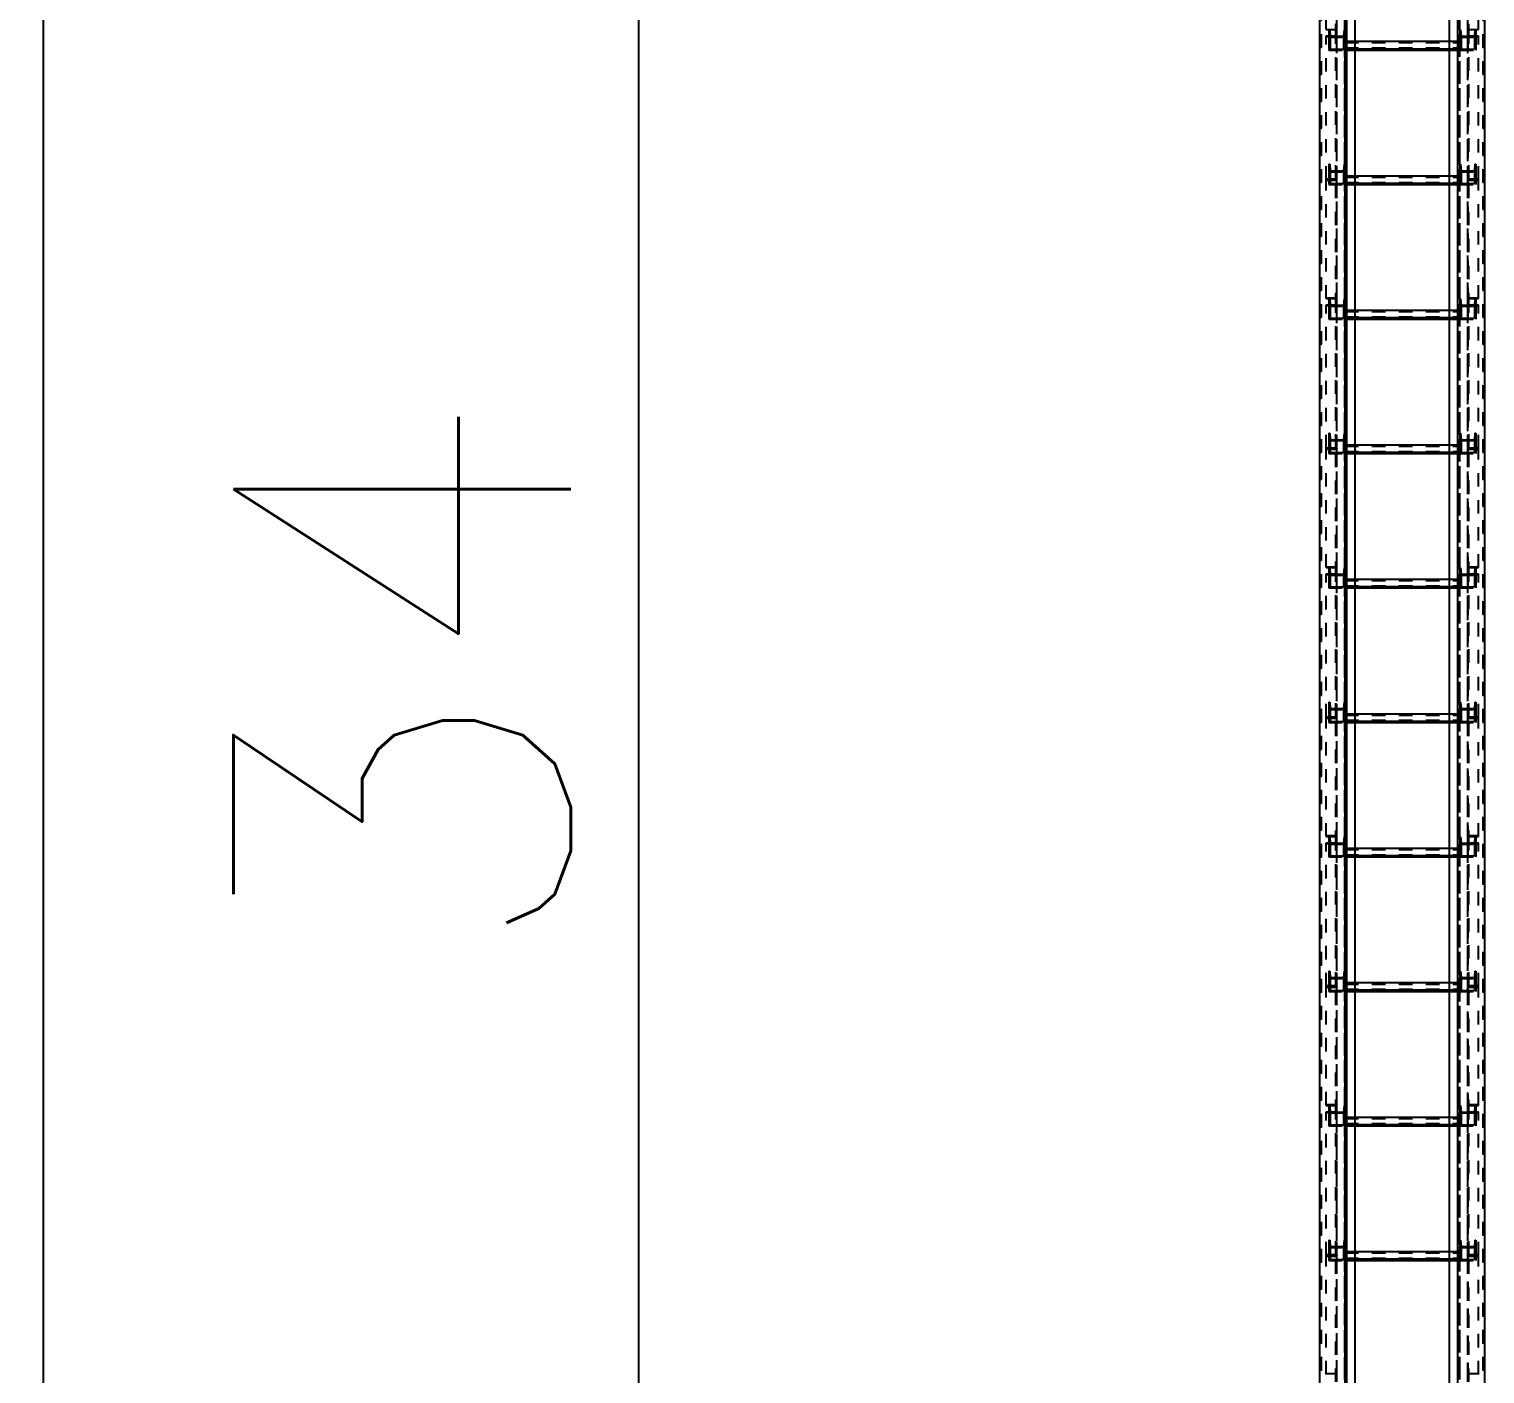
# Model space of a CAD drawing. Header units: millimetres. Extents: x 149919 to 150445, y 136651 to 136866.
# Drawn here: x 150393.57 to 150404.35, y 136793.02 to 136802.98 of the extents above; entities that cross this region are included whole.
import ezdxf

# ---------------------------------------------------------------- set-up
doc = ezdxf.new("R2010")
doc.units = ezdxf.units.MM
doc.header["$LTSCALE"] = 0.25
for name, pattern in [('XKITLINE00', [0]), ('XKITLINE02', [4, 2, -2]), ('XKITLINE03', [6, 3, -1, 1, -1])]:
    doc.linetypes.add(name, pattern=pattern)
doc.styles.add('ROMANS', font='romans.shx')
doc.dimstyles.new('MD300', dxfattribs={"dimtxt": 2.5, "dimasz": 2.5, "dimexe": 1, "dimexo": 1, "dimgap": 0.5, "dimtad": 1, "dimdec": 1, "dimlfac": 50, "dimrnd": 0.5, "dimdsep": 46, "dimtxsty": 'ROMANS', "dimcen": 1, "dimclrd": 146, "dimclre": 146, "dimclrt": 30, "dimadec": 1, "dimazin": 2, "dimtfac": 1, "dimtdec": 1, "dimtmove": 0, "dimatfit": 1, "dimfxl": 1, "dimtolj": 1, "dimtzin": 0, "dimlwd": -1, "dimlwe": -1, "dimarcsym": 0})

# ---------------------------------------------------------------- blocks, each defined once
blk = doc.blocks.new('çatıı')
at = {"color": 1, "linetype": 'XKITLINE03'}
for p, q in [((26144.4, 14102.9), (26144.4, 15759.7)), ((26241.4, 14102.9), (26241.4, 15759.7)), ((26150.4, 15740.3), (26150.4, 14100.3)), ((26235.4, 14100.3), (26235.4, 15740.3)), ((26144.4, 15149.3), (26144.4, 15255.2)), ((26150.4, 15245.2), (26150.4, 15254.8)), ((26235.4, 15254.8), (26235.4, 15245.2)), ((26241.4, 15255.2), (26241.4, 15149.3)), ((26150.4, 15246.2), (26235.4, 15246.2)), ((26150.4, 15145.6), (26150.4, 15155.1)), ((26235.4, 15155.1), (26235.4, 15145.6)), ((26144.4, 15061.7), (26144.4, 15149.3)), ((26150.4, 15146.6), (26235.4, 15146.6)), ((26241.4, 15149.3), (26241.4, 15061.7)), ((26144.4, 14950.1), (26144.4, 15055.9)), ((26150.4, 15045.9), (26150.4, 15055.5)), ((26235.4, 15055.5), (26235.4, 15045.9)), ((26241.4, 15055.9), (26241.4, 14950.1)), ((26150.4, 15047), (26235.4, 15047)), ((26144.4, 14862.4), (26144.4, 14950.1)), ((26150.4, 14946.3), (26150.4, 14955.9)), ((26235.4, 14955.9), (26235.4, 14946.3)), ((26241.4, 14950.1), (26241.4, 14862.4)), ((26150.4, 14947.3), (26235.4, 14947.3)), ((26144.4, 14750.8), (26144.4, 14856.6)), ((26150.4, 14846.7), (26150.4, 14856.2)), ((26235.4, 14856.2), (26235.4, 14846.7)), ((26241.4, 14856.6), (26241.4, 14750.8)), ((26150.4, 14847.7), (26235.4, 14847.7)), ((26150.4, 14747), (26150.4, 14756.6)), ((26235.4, 14756.6), (26235.4, 14747)), ((26144.4, 14663.2), (26144.4, 14750.8)), ((26150.4, 14748.1), (26235.4, 14748.1)), ((26241.4, 14750.8), (26241.4, 14663.2)), ((26144.4, 14551.5), (26144.4, 14657.4)), ((26150.4, 14647.4), (26150.4, 14656.9)), ((26150.4, 14648.4), (26235.4, 14648.4)), ((26235.4, 14656.9), (26235.4, 14647.4)), ((26241.4, 14657.4), (26241.4, 14551.5)), ((26144.4, 14463.9), (26144.4, 14551.5)), ((26150.4, 14547.8), (26150.4, 14557.3)), ((26235.4, 14557.3), (26235.4, 14547.8)), ((26241.4, 14551.5), (26241.4, 14463.9)), ((26150.4, 14548.8), (26235.4, 14548.8)), ((26144.4, 14352.2), (26144.4, 14458.1)), ((26150.4, 14448.1), (26150.4, 14457.7)), ((26235.4, 14457.7), (26235.4, 14448.1)), ((26241.4, 14458.1), (26241.4, 14352.2)), ((26150.4, 14449.1), (26235.4, 14449.1)), ((26150.4, 14348.5), (26150.4, 14358)), ((26235.4, 14358), (26235.4, 14348.5)), ((26144.4, 14264.6), (26144.4, 14352.2)), ((26150.4, 14349.5), (26235.4, 14349.5)), ((26241.4, 14352.2), (26241.4, 14264.6))]:
    blk.add_line(p, q, dxfattribs=at)
at = {"color": 116, "linetype": 'XKITLINE02', "true_color": 0x136734}
for p, q in [((26132.5, 14106.6), (26132.5, 15751.3)), ((26133.1, 14107), (26133.1, 15752)), ((26150.3, 14107), (26150.3, 15752)), ((26150.8, 14106.6), (26150.8, 15751.3)), ((26151.7, 14106.6), (26151.7, 15752.1)), ((26234.9, 14106.6), (26234.9, 15751.3)), ((26235.4, 14107), (26235.4, 15752)), ((26252.7, 14107), (26252.7, 15752)), ((26253.2, 14106.6), (26253.2, 15751.3)), ((26227.9, 14101.9), (26227.9, 15741.9)), ((26234.5, 14100.4), (26234.5, 15741.9)), ((26235.4, 14100.3), (26235.4, 15742)), ((26234.1, 14162.1), (26234.1, 15722.6)), ((26131.7, 14120.8), (26131.7, 15703.3)), ((26157.9, 14102), (26157.9, 15697)), ((26150.4, 14100.3), (26150.4, 15670.6)), ((26151.2, 14100.4), (26151.2, 15670.6)), ((26136.4, 15260.4), (26136.4, 15348.6)), ((26143.6, 15254.7), (26143.6, 15348)), ((26144.4, 15254.7), (26144.4, 15348.6)), ((26241.4, 15254.7), (26241.4, 15348.6)), ((26242.2, 15254.7), (26242.2, 15348)), ((26249.4, 15260.4), (26249.4, 15348.6)), ((26136.4, 15260.4), (26143.6, 15260.4)), ((26136.4, 15149.3), (26136.4, 15255.7)), ((26136.4, 15255.7), (26143.6, 15255.7)), ((26136.4, 15255.2), (26144.4, 15255.2)), ((26138.4, 15260.2), (26138.4, 15250.7)), ((26138.4, 15260.2), (26139.1, 15260.2)), ((26138.4, 15260.2), (26138.4, 15254.8)), ((26138.4, 15254.8), (26138.4, 15245.2)), ((26138.4, 15254.8), (26150.4, 15254.8)), ((26139.1, 15260.2), (26139.1, 15250.7)), ((26139.1, 15260.2), (26139.4, 15255.5)), ((26139.4, 15255.5), (26139.4, 15245.9)), ((26139.4, 15255.5), (26149.3, 15255.5)), ((26143.6, 15149.9), (26143.6, 15260.5)), ((26143.6, 15260.5), (26144.4, 15260.5)), ((26143.6, 15254.7), (26144.4, 15254.7)), ((26144.4, 15149.3), (26144.4, 15260.5)), ((26149.7, 15260.2), (26149.3, 15255.5)), ((26149.3, 15255.5), (26149.3, 15245.9)), ((26149.7, 15260.2), (26149.7, 15250.7)), ((26149.7, 15260.2), (26150.4, 15260.2)), ((26150.4, 15260.2), (26150.4, 15250.7)), ((26150.4, 15260.2), (26150.4, 15254.8)), ((26150.4, 15254.8), (26150.4, 15245.2)), ((26235.4, 15260.2), (26235.4, 15254.8)), ((26235.4, 15260.2), (26236, 15260.2)), ((26235.4, 15260.2), (26235.4, 15250.7)), ((26235.4, 15254.8), (26247.4, 15254.8)), ((26235.4, 15254.8), (26235.4, 15245.2)), ((26236, 15260.2), (26236.4, 15255.5)), ((26236, 15260.2), (26236, 15250.7)), ((26236.4, 15255.5), (26246.3, 15255.5)), ((26236.4, 15255.5), (26236.4, 15245.9)), ((26241.4, 15149.3), (26241.4, 15260.5)), ((26241.4, 15260.5), (26242.2, 15260.5)), ((26241.4, 15255.2), (26249.4, 15255.2)), ((26241.4, 15254.7), (26242.2, 15254.7)), ((26242.2, 15149.9), (26242.2, 15260.5)), ((26242.2, 15260.4), (26249.4, 15260.4)), ((26242.2, 15255.7), (26249.4, 15255.7)), ((26246.7, 15260.2), (26246.3, 15255.5)), ((26246.3, 15255.5), (26246.3, 15245.9)), ((26246.7, 15260.2), (26247.4, 15260.2)), ((26246.7, 15260.2), (26246.7, 15250.7)), ((26247.4, 15260.2), (26247.4, 15254.8)), ((26247.4, 15260.2), (26247.4, 15250.7)), ((26247.4, 15254.8), (26247.4, 15245.2)), ((26249.4, 15149.3), (26249.4, 15255.7)), ((26138.4, 15250.7), (26139.1, 15250.7)), ((26138.4, 15250.7), (26138.4, 15245.2)), ((26138.4, 15245.2), (26150.4, 15245.2)), ((26139.1, 15250.7), (26139.4, 15245.9)), ((26139.4, 15245.9), (26149.3, 15245.9)), ((26149.7, 15250.7), (26149.3, 15245.9)), ((26149.7, 15250.7), (26150.4, 15250.7)), ((26150.4, 15245.2), (26150.4, 15251.7)), ((26150.4, 15251.7), (26235.4, 15251.7)), ((26150.4, 15251.7), (26157.9, 15251.7)), ((26150.4, 15250.7), (26150.4, 15245.2)), ((26150.4, 15250.7), (26235.4, 15250.7)), ((26150.4, 15250.7), (26235.4, 15250.7)), ((26150.4, 15246.8), (26235.4, 15246.8)), ((26150.4, 15246.2), (26157.9, 15246.2)), ((26150.4, 15246), (26235.4, 15246)), ((26150.4, 15245.2), (26157.9, 15245.2)), ((26227.9, 15251.7), (26235.4, 15251.7)), ((26227.9, 15246.2), (26235.4, 15246.2)), ((26227.9, 15245.2), (26235.4, 15245.2)), ((26235.4, 15245.2), (26235.4, 15251.7)), ((26235.4, 15250.7), (26235.4, 15245.2)), ((26235.4, 15250.7), (26236, 15250.7)), ((26235.4, 15245.2), (26247.4, 15245.2)), ((26236, 15250.7), (26236.4, 15245.9)), ((26236.4, 15245.9), (26246.3, 15245.9)), ((26246.7, 15250.7), (26246.3, 15245.9)), ((26246.7, 15250.7), (26247.4, 15250.7)), ((26247.4, 15250.7), (26247.4, 15245.2)), ((26138.4, 15160.6), (26138.4, 15151.1)), ((26138.4, 15160.6), (26139.1, 15160.6)), ((26138.4, 15160.6), (26138.4, 15155.1)), ((26138.4, 15155.1), (26138.4, 15145.6)), ((26138.4, 15155.1), (26150.4, 15155.1)), ((26139.1, 15160.6), (26139.1, 15151.1)), ((26139.1, 15160.6), (26139.4, 15155.8)), ((26139.4, 15155.8), (26139.4, 15146.3)), ((26139.4, 15155.8), (26149.3, 15155.8)), ((26149.7, 15160.6), (26149.3, 15155.8)), ((26149.3, 15155.8), (26149.3, 15146.3)), ((26149.7, 15160.6), (26149.7, 15151.1)), ((26149.7, 15160.6), (26150.4, 15160.6)), ((26150.4, 15160.6), (26150.4, 15151.1)), ((26150.4, 15160.6), (26150.4, 15155.1)), ((26150.4, 15155.1), (26150.4, 15145.6)), ((26235.4, 15160.6), (26235.4, 15155.1)), ((26235.4, 15160.6), (26236, 15160.6)), ((26235.4, 15160.6), (26235.4, 15151.1)), ((26235.4, 15155.1), (26247.4, 15155.1)), ((26235.4, 15155.1), (26235.4, 15145.6)), ((26236, 15160.6), (26236.4, 15155.8)), ((26236, 15160.6), (26236, 15151.1)), ((26236.4, 15155.8), (26246.3, 15155.8)), ((26236.4, 15155.8), (26236.4, 15146.3)), ((26246.7, 15160.6), (26246.3, 15155.8)), ((26246.3, 15155.8), (26246.3, 15146.3)), ((26246.7, 15160.6), (26247.4, 15160.6)), ((26246.7, 15160.6), (26246.7, 15151.1)), ((26247.4, 15160.6), (26247.4, 15155.1)), ((26247.4, 15160.6), (26247.4, 15151.1)), ((26247.4, 15155.1), (26247.4, 15145.6)), ((26136.4, 15149.9), (26143.6, 15149.9)), ((26136.4, 15061.1), (26136.4, 15149.3)), ((26136.4, 15149.3), (26144.4, 15149.3)), ((26136.4, 15149.3), (26144.4, 15149.3)), ((26136.4, 15148.7), (26143.6, 15148.7)), ((26138.4, 15151.1), (26139.1, 15151.1)), ((26138.4, 15151.1), (26138.4, 15145.6)), ((26138.4, 15145.6), (26150.4, 15145.6)), ((26139.1, 15151.1), (26139.4, 15146.3)), ((26139.4, 15146.3), (26149.3, 15146.3)), ((26143.6, 15154.7), (26144.4, 15154.7)), ((26143.6, 15055.4), (26143.6, 15148.7)), ((26144.4, 15055.4), (26144.4, 15149.3)), ((26149.7, 15151.1), (26149.3, 15146.3)), ((26149.7, 15151.1), (26150.4, 15151.1)), ((26150.4, 15145.6), (26150.4, 15152.1)), ((26150.4, 15152.1), (26157.9, 15152.1)), ((26150.4, 15152), (26235.4, 15152)), ((26150.4, 15151.1), (26235.4, 15151.1)), ((26150.4, 15151.1), (26235.4, 15151.1)), ((26150.4, 15151.1), (26150.4, 15145.6)), ((26150.4, 15147.2), (26235.4, 15147.2)), ((26150.4, 15146.6), (26157.9, 15146.6)), ((26150.4, 15146.4), (26235.4, 15146.4)), ((26150.4, 15145.6), (26157.9, 15145.6)), ((26227.9, 15152.1), (26235.4, 15152.1)), ((26227.9, 15146.6), (26235.4, 15146.6)), ((26227.9, 15145.6), (26235.4, 15145.6)), ((26235.4, 15145.6), (26235.4, 15152.1)), ((26235.4, 15151.1), (26235.4, 15145.6)), ((26235.4, 15151.1), (26236, 15151.1)), ((26235.4, 15145.6), (26247.4, 15145.6)), ((26236, 15151.1), (26236.4, 15146.3)), ((26236.4, 15146.3), (26246.3, 15146.3)), ((26241.4, 15154.7), (26242.2, 15154.7)), ((26241.4, 15055.4), (26241.4, 15149.3)), ((26241.4, 15149.3), (26249.4, 15149.3)), ((26241.4, 15149.3), (26249.4, 15149.3)), ((26242.2, 15149.9), (26249.4, 15149.9)), ((26242.2, 15055.4), (26242.2, 15148.7)), ((26242.2, 15148.7), (26249.4, 15148.7)), ((26246.7, 15151.1), (26246.3, 15146.3)), ((26246.7, 15151.1), (26247.4, 15151.1)), ((26247.4, 15151.1), (26247.4, 15145.6)), ((26249.4, 15061.1), (26249.4, 15149.3)), ((26143.6, 15143.1), (26144.4, 15143.1)), ((26241.4, 15143.1), (26242.2, 15143.1)), ((26136.4, 15061.7), (26144.4, 15061.7)), ((26136.4, 15061.1), (26143.6, 15061.1)), ((26138.4, 15061), (26138.4, 15051.4)), ((26138.4, 15061), (26139.1, 15061)), ((26138.4, 15061), (26138.4, 15055.5)), ((26139.1, 15061), (26139.1, 15051.4)), ((26139.1, 15061), (26139.4, 15056.2)), ((26143.6, 14950.6), (26143.6, 15061.2)), ((26143.6, 15061.2), (26144.4, 15061.2)), ((26144.4, 14950.1), (26144.4, 15061.2)), ((26149.7, 15061), (26149.3, 15056.2)), ((26149.7, 15061), (26149.7, 15051.4)), ((26149.7, 15061), (26150.4, 15061)), ((26150.4, 15061), (26150.4, 15051.4)), ((26150.4, 15061), (26150.4, 15055.5)), ((26235.4, 15061), (26235.4, 15055.5)), ((26235.4, 15061), (26236, 15061)), ((26235.4, 15061), (26235.4, 15051.4)), ((26236, 15061), (26236.4, 15056.2)), ((26236, 15061), (26236, 15051.4)), ((26241.4, 15061.7), (26249.4, 15061.7)), ((26241.4, 14950.1), (26241.4, 15061.2)), ((26241.4, 15061.2), (26242.2, 15061.2)), ((26242.2, 14950.6), (26242.2, 15061.2)), ((26242.2, 15061.1), (26249.4, 15061.1)), ((26246.7, 15061), (26246.3, 15056.2)), ((26246.7, 15061), (26247.4, 15061)), ((26246.7, 15061), (26246.7, 15051.4)), ((26247.4, 15061), (26247.4, 15055.5)), ((26247.4, 15061), (26247.4, 15051.4)), ((26136.4, 14950.1), (26136.4, 15056.5)), ((26136.4, 15056.5), (26143.6, 15056.5)), ((26136.4, 15055.9), (26144.4, 15055.9)), ((26138.4, 15055.5), (26138.4, 15045.9)), ((26138.4, 15055.5), (26150.4, 15055.5)), ((26138.4, 15051.4), (26139.1, 15051.4)), ((26138.4, 15051.4), (26138.4, 15045.9)), ((26139.1, 15051.4), (26139.4, 15046.6)), ((26139.4, 15056.2), (26139.4, 15046.6)), ((26139.4, 15056.2), (26149.3, 15056.2)), ((26143.6, 15055.4), (26144.4, 15055.4)), ((26149.3, 15056.2), (26149.3, 15046.6)), ((26149.7, 15051.4), (26149.3, 15046.6)), ((26149.7, 15051.4), (26150.4, 15051.4)), ((26150.4, 15055.5), (26150.4, 15045.9)), ((26150.4, 15045.9), (26150.4, 15052.4)), ((26150.4, 15052.4), (26235.4, 15052.4)), ((26150.4, 15052.4), (26157.9, 15052.4)), ((26150.4, 15051.5), (26235.4, 15051.5)), ((26150.4, 15051.4), (26235.4, 15051.4)), ((26150.4, 15051.4), (26150.4, 15045.9)), ((26150.4, 15047.6), (26235.4, 15047.6)), ((26227.9, 15052.4), (26235.4, 15052.4)), ((26235.4, 15055.5), (26247.4, 15055.5)), ((26235.4, 15055.5), (26235.4, 15045.9)), ((26235.4, 15045.9), (26235.4, 15052.4)), ((26235.4, 15051.4), (26235.4, 15045.9)), ((26235.4, 15051.4), (26236, 15051.4)), ((26236, 15051.4), (26236.4, 15046.6)), ((26236.4, 15056.2), (26246.3, 15056.2)), ((26236.4, 15056.2), (26236.4, 15046.6)), ((26241.4, 15055.9), (26249.4, 15055.9)), ((26241.4, 15055.4), (26242.2, 15055.4)), ((26242.2, 15056.5), (26249.4, 15056.5)), ((26246.3, 15056.2), (26246.3, 15046.6)), ((26246.7, 15051.4), (26246.3, 15046.6)), ((26246.7, 15051.4), (26247.4, 15051.4)), ((26247.4, 15055.5), (26247.4, 15045.9)), ((26247.4, 15051.4), (26247.4, 15045.9)), ((26249.4, 14950.1), (26249.4, 15056.5)), ((26138.4, 15045.9), (26150.4, 15045.9)), ((26139.4, 15046.6), (26149.3, 15046.6)), ((26150.4, 15047), (26157.9, 15047)), ((26150.4, 15046.7), (26235.4, 15046.7)), ((26150.4, 15045.9), (26157.9, 15045.9)), ((26227.9, 15047), (26235.4, 15047)), ((26227.9, 15045.9), (26235.4, 15045.9)), ((26235.4, 15045.9), (26247.4, 15045.9)), ((26236.4, 15046.6), (26246.3, 15046.6)), ((26138.4, 14961.3), (26138.4, 14951.8)), ((26138.4, 14961.3), (26139.1, 14961.3)), ((26138.4, 14961.3), (26138.4, 14955.9)), ((26139.1, 14961.3), (26139.1, 14951.8)), ((26139.1, 14961.3), (26139.4, 14956.5)), ((26149.7, 14961.3), (26149.3, 14956.5)), ((26149.7, 14961.3), (26149.7, 14951.8)), ((26149.7, 14961.3), (26150.4, 14961.3)), ((26150.4, 14961.3), (26150.4, 14951.8)), ((26150.4, 14961.3), (26150.4, 14955.9)), ((26235.4, 14961.3), (26235.4, 14955.9)), ((26235.4, 14961.3), (26236, 14961.3)), ((26235.4, 14961.3), (26235.4, 14951.8)), ((26236, 14961.3), (26236.4, 14956.5)), ((26236, 14961.3), (26236, 14951.8)), ((26246.7, 14961.3), (26246.3, 14956.5)), ((26246.7, 14961.3), (26247.4, 14961.3)), ((26246.7, 14961.3), (26246.7, 14951.8)), ((26247.4, 14961.3), (26247.4, 14955.9)), ((26247.4, 14961.3), (26247.4, 14951.8)), ((26136.4, 14950.6), (26143.6, 14950.6)), ((26136.4, 14950.1), (26144.4, 14950.1)), ((26136.4, 14861.8), (26136.4, 14950.1)), ((26136.4, 14950.1), (26144.4, 14950.1)), ((26138.4, 14955.9), (26138.4, 14946.3)), ((26138.4, 14955.9), (26150.4, 14955.9)), ((26138.4, 14951.8), (26139.1, 14951.8)), ((26138.4, 14951.8), (26138.4, 14946.3)), ((26139.1, 14951.8), (26139.4, 14947)), ((26139.4, 14956.5), (26139.4, 14947)), ((26139.4, 14956.5), (26149.3, 14956.5)), ((26143.6, 14955.4), (26144.4, 14955.4)), ((26144.4, 14856.2), (26144.4, 14950.1)), ((26149.3, 14956.5), (26149.3, 14947)), ((26149.7, 14951.8), (26149.3, 14947)), ((26149.7, 14951.8), (26150.4, 14951.8)), ((26150.4, 14955.9), (26150.4, 14946.3)), ((26150.4, 14946.3), (26150.4, 14952.8)), ((26150.4, 14952.8), (26157.9, 14952.8)), ((26150.4, 14952.7), (26235.4, 14952.7)), ((26150.4, 14951.8), (26235.4, 14951.8)), ((26150.4, 14951.8), (26235.4, 14951.8)), ((26150.4, 14951.8), (26150.4, 14946.3)), ((26227.9, 14952.8), (26235.4, 14952.8)), ((26235.4, 14955.9), (26247.4, 14955.9)), ((26235.4, 14955.9), (26235.4, 14946.3)), ((26235.4, 14946.3), (26235.4, 14952.8)), ((26235.4, 14951.8), (26235.4, 14946.3)), ((26235.4, 14951.8), (26236, 14951.8)), ((26236, 14951.8), (26236.4, 14947)), ((26236.4, 14956.5), (26246.3, 14956.5)), ((26236.4, 14956.5), (26236.4, 14947)), ((26241.4, 14955.4), (26242.2, 14955.4)), ((26241.4, 14950.1), (26249.4, 14950.1)), ((26241.4, 14856.2), (26241.4, 14950.1)), ((26241.4, 14950.1), (26249.4, 14950.1)), ((26242.2, 14950.6), (26249.4, 14950.6)), ((26246.3, 14956.5), (26246.3, 14947)), ((26246.7, 14951.8), (26246.3, 14947)), ((26246.7, 14951.8), (26247.4, 14951.8)), ((26247.4, 14955.9), (26247.4, 14946.3)), ((26247.4, 14951.8), (26247.4, 14946.3)), ((26249.4, 14861.8), (26249.4, 14950.1)), ((26136.4, 14949.4), (26143.6, 14949.4)), ((26138.4, 14946.3), (26150.4, 14946.3)), ((26139.4, 14947), (26149.3, 14947)), ((26143.6, 14856.2), (26143.6, 14949.4)), ((26143.6, 14943.8), (26144.4, 14943.8)), ((26150.4, 14947.9), (26235.4, 14947.9)), ((26150.4, 14947.3), (26157.9, 14947.3)), ((26150.4, 14947.1), (26235.4, 14947.1)), ((26150.4, 14946.3), (26157.9, 14946.3)), ((26227.9, 14947.3), (26235.4, 14947.3)), ((26227.9, 14946.3), (26235.4, 14946.3)), ((26235.4, 14946.3), (26247.4, 14946.3)), ((26236.4, 14947), (26246.3, 14947)), ((26241.4, 14943.8), (26242.2, 14943.8)), ((26242.2, 14856.2), (26242.2, 14949.4)), ((26242.2, 14949.4), (26249.4, 14949.4)), ((26136.4, 14862.4), (26144.4, 14862.4)), ((26136.4, 14861.8), (26143.6, 14861.8)), ((26136.4, 14750.8), (26136.4, 14857.2)), ((26136.4, 14857.2), (26143.6, 14857.2)), ((26136.4, 14856.6), (26144.4, 14856.6)), ((26138.4, 14861.7), (26138.4, 14852.1)), ((26138.4, 14861.7), (26139.1, 14861.7)), ((26138.4, 14861.7), (26138.4, 14856.2)), ((26138.4, 14856.2), (26138.4, 14846.7)), ((26138.4, 14856.2), (26150.4, 14856.2)), ((26139.1, 14861.7), (26139.1, 14852.1)), ((26139.1, 14861.7), (26139.4, 14856.9)), ((26139.4, 14856.9), (26139.4, 14847.4)), ((26139.4, 14856.9), (26149.3, 14856.9)), ((26143.6, 14751.3), (26143.6, 14862)), ((26143.6, 14862), (26144.4, 14862)), ((26143.6, 14856.2), (26144.4, 14856.2)), ((26144.4, 14750.8), (26144.4, 14862)), ((26149.7, 14861.7), (26149.3, 14856.9)), ((26149.3, 14856.9), (26149.3, 14847.4)), ((26149.7, 14861.7), (26149.7, 14852.1)), ((26149.7, 14861.7), (26150.4, 14861.7)), ((26150.4, 14861.7), (26150.4, 14852.1)), ((26150.4, 14861.7), (26150.4, 14856.2)), ((26150.4, 14856.2), (26150.4, 14846.7)), ((26150.4, 14846.7), (26150.4, 14853.2)), ((26150.4, 14853.2), (26157.9, 14853.2)), ((26150.4, 14853.1), (26235.4, 14853.1)), ((26227.9, 14853.2), (26235.4, 14853.2)), ((26235.4, 14861.7), (26235.4, 14856.2)), ((26235.4, 14861.7), (26236, 14861.7)), ((26235.4, 14861.7), (26235.4, 14852.1)), ((26235.4, 14856.2), (26247.4, 14856.2)), ((26235.4, 14856.2), (26235.4, 14846.7)), ((26235.4, 14846.7), (26235.4, 14853.2)), ((26236, 14861.7), (26236.4, 14856.9)), ((26236, 14861.7), (26236, 14852.1)), ((26236.4, 14856.9), (26246.3, 14856.9)), ((26236.4, 14856.9), (26236.4, 14847.4)), ((26241.4, 14862.4), (26249.4, 14862.4)), ((26241.4, 14750.8), (26241.4, 14862)), ((26241.4, 14862), (26242.2, 14862)), ((26241.4, 14856.6), (26249.4, 14856.6)), ((26241.4, 14856.2), (26242.2, 14856.2)), ((26242.2, 14751.3), (26242.2, 14862)), ((26242.2, 14861.8), (26249.4, 14861.8)), ((26242.2, 14857.2), (26249.4, 14857.2)), ((26246.7, 14861.7), (26246.3, 14856.9)), ((26246.3, 14856.9), (26246.3, 14847.4)), ((26246.7, 14861.7), (26247.4, 14861.7)), ((26246.7, 14861.7), (26246.7, 14852.1)), ((26247.4, 14861.7), (26247.4, 14856.2)), ((26247.4, 14861.7), (26247.4, 14852.1)), ((26247.4, 14856.2), (26247.4, 14846.7)), ((26249.4, 14750.8), (26249.4, 14857.2)), ((26138.4, 14852.1), (26139.1, 14852.1)), ((26138.4, 14852.1), (26138.4, 14846.7)), ((26138.4, 14846.7), (26150.4, 14846.7)), ((26139.1, 14852.1), (26139.4, 14847.4)), ((26139.4, 14847.4), (26149.3, 14847.4)), ((26149.7, 14852.1), (26149.3, 14847.4)), ((26149.7, 14852.1), (26150.4, 14852.1)), ((26150.4, 14852.2), (26235.4, 14852.2)), ((26150.4, 14852.1), (26235.4, 14852.1)), ((26150.4, 14852.1), (26150.4, 14846.7)), ((26150.4, 14848.3), (26235.4, 14848.3)), ((26150.4, 14847.7), (26157.9, 14847.7)), ((26150.4, 14847.5), (26235.4, 14847.5)), ((26150.4, 14846.7), (26157.9, 14846.7)), ((26227.9, 14847.7), (26235.4, 14847.7)), ((26227.9, 14846.7), (26235.4, 14846.7)), ((26235.4, 14852.1), (26235.4, 14846.7)), ((26235.4, 14852.1), (26236, 14852.1)), ((26235.4, 14846.7), (26247.4, 14846.7)), ((26236, 14852.1), (26236.4, 14847.4)), ((26236.4, 14847.4), (26246.3, 14847.4)), ((26246.7, 14852.1), (26246.3, 14847.4)), ((26246.7, 14852.1), (26247.4, 14852.1)), ((26247.4, 14852.1), (26247.4, 14846.7)), ((26138.4, 14762.1), (26138.4, 14752.5)), ((26138.4, 14762.1), (26139.1, 14762.1)), ((26138.4, 14762.1), (26138.4, 14756.6)), ((26138.4, 14756.6), (26138.4, 14747)), ((26138.4, 14756.6), (26150.4, 14756.6)), ((26139.1, 14762.1), (26139.1, 14752.5)), ((26139.1, 14762.1), (26139.4, 14757.3)), ((26139.4, 14757.3), (26139.4, 14747.7)), ((26139.4, 14757.3), (26149.3, 14757.3)), ((26143.6, 14756.1), (26144.4, 14756.1)), ((26149.7, 14762.1), (26149.3, 14757.3)), ((26149.3, 14757.3), (26149.3, 14747.7)), ((26149.7, 14762.1), (26149.7, 14752.5)), ((26149.7, 14762.1), (26150.4, 14762.1)), ((26150.4, 14762.1), (26150.4, 14752.5)), ((26150.4, 14762.1), (26150.4, 14756.6)), ((26150.4, 14756.6), (26150.4, 14747)), ((26235.4, 14762.1), (26235.4, 14756.6)), ((26235.4, 14762.1), (26236, 14762.1)), ((26235.4, 14762.1), (26235.4, 14752.5)), ((26235.4, 14756.6), (26247.4, 14756.6)), ((26235.4, 14756.6), (26235.4, 14747)), ((26236, 14762.1), (26236.4, 14757.3)), ((26236, 14762.1), (26236, 14752.5)), ((26236.4, 14757.3), (26246.3, 14757.3)), ((26236.4, 14757.3), (26236.4, 14747.7)), ((26241.4, 14756.1), (26242.2, 14756.1)), ((26246.7, 14762.1), (26246.3, 14757.3)), ((26246.3, 14757.3), (26246.3, 14747.7)), ((26246.7, 14762.1), (26247.4, 14762.1)), ((26246.7, 14762.1), (26246.7, 14752.5)), ((26247.4, 14762.1), (26247.4, 14756.6)), ((26247.4, 14762.1), (26247.4, 14752.5)), ((26247.4, 14756.6), (26247.4, 14747)), ((26136.4, 14751.3), (26143.6, 14751.3)), ((26136.4, 14662.5), (26136.4, 14750.8)), ((26136.4, 14750.8), (26144.4, 14750.8)), ((26136.4, 14750.8), (26144.4, 14750.8)), ((26136.4, 14750.2), (26143.6, 14750.2)), ((26138.4, 14752.5), (26139.1, 14752.5)), ((26138.4, 14752.5), (26138.4, 14747)), ((26138.4, 14747), (26150.4, 14747)), ((26139.1, 14752.5), (26139.4, 14747.7)), ((26139.4, 14747.7), (26149.3, 14747.7)), ((26143.6, 14656.9), (26143.6, 14750.2)), ((26144.4, 14656.9), (26144.4, 14750.8)), ((26149.7, 14752.5), (26149.3, 14747.7)), ((26149.7, 14752.5), (26150.4, 14752.5)), ((26150.4, 14747), (26150.4, 14753.5)), ((26150.4, 14753.5), (26235.4, 14753.5)), ((26150.4, 14753.5), (26157.9, 14753.5)), ((26150.4, 14752.6), (26235.4, 14752.6)), ((26150.4, 14752.5), (26235.4, 14752.5)), ((26150.4, 14752.5), (26150.4, 14747)), ((26150.4, 14748.7), (26235.4, 14748.7)), ((26150.4, 14748.1), (26157.9, 14748.1)), ((26150.4, 14747.8), (26235.4, 14747.8)), ((26150.4, 14747), (26157.9, 14747)), ((26227.9, 14753.5), (26235.4, 14753.5)), ((26227.9, 14748.1), (26235.4, 14748.1)), ((26227.9, 14747), (26235.4, 14747)), ((26235.4, 14747), (26235.4, 14753.5)), ((26235.4, 14752.5), (26235.4, 14747)), ((26235.4, 14752.5), (26236, 14752.5)), ((26235.4, 14747), (26247.4, 14747)), ((26236, 14752.5), (26236.4, 14747.7)), ((26236.4, 14747.7), (26246.3, 14747.7)), ((26241.4, 14750.8), (26249.4, 14750.8)), ((26241.4, 14656.9), (26241.4, 14750.8)), ((26241.4, 14750.8), (26249.4, 14750.8)), ((26242.2, 14751.3), (26249.4, 14751.3)), ((26242.2, 14656.9), (26242.2, 14750.2)), ((26242.2, 14750.2), (26249.4, 14750.2)), ((26246.7, 14752.5), (26246.3, 14747.7)), ((26246.7, 14752.5), (26247.4, 14752.5)), ((26247.4, 14752.5), (26247.4, 14747)), ((26249.4, 14662.5), (26249.4, 14750.8)), ((26143.6, 14744.5), (26144.4, 14744.5)), ((26241.4, 14744.5), (26242.2, 14744.5)), ((26136.4, 14663.2), (26144.4, 14663.2)), ((26136.4, 14662.5), (26143.6, 14662.5)), ((26138.4, 14662.4), (26138.4, 14652.9)), ((26138.4, 14662.4), (26139.1, 14662.4)), ((26138.4, 14662.4), (26138.4, 14656.9)), ((26139.1, 14662.4), (26139.1, 14652.9)), ((26139.1, 14662.4), (26139.4, 14657.6)), ((26143.6, 14552.1), (26143.6, 14662.7)), ((26143.6, 14662.7), (26144.4, 14662.7)), ((26144.4, 14551.5), (26144.4, 14662.7)), ((26149.7, 14662.4), (26149.3, 14657.6)), ((26149.7, 14662.4), (26149.7, 14652.9)), ((26149.7, 14662.4), (26150.4, 14662.4)), ((26150.4, 14662.4), (26150.4, 14652.9)), ((26150.4, 14662.4), (26150.4, 14656.9)), ((26235.4, 14662.4), (26235.4, 14656.9)), ((26235.4, 14662.4), (26236, 14662.4)), ((26235.4, 14662.4), (26235.4, 14652.9)), ((26236, 14662.4), (26236.4, 14657.6)), ((26236, 14662.4), (26236, 14652.9)), ((26241.4, 14663.2), (26249.4, 14663.2)), ((26241.4, 14551.5), (26241.4, 14662.7)), ((26241.4, 14662.7), (26242.2, 14662.7)), ((26242.2, 14552.1), (26242.2, 14662.7)), ((26242.2, 14662.5), (26249.4, 14662.5)), ((26246.7, 14662.4), (26246.3, 14657.6)), ((26246.7, 14662.4), (26247.4, 14662.4)), ((26246.7, 14662.4), (26246.7, 14652.9)), ((26247.4, 14662.4), (26247.4, 14656.9)), ((26247.4, 14662.4), (26247.4, 14652.9)), ((26136.4, 14551.5), (26136.4, 14657.9)), ((26136.4, 14657.9), (26143.6, 14657.9)), ((26136.4, 14657.4), (26144.4, 14657.4)), ((26138.4, 14656.9), (26138.4, 14647.4)), ((26138.4, 14656.9), (26150.4, 14656.9)), ((26138.4, 14652.9), (26139.1, 14652.9)), ((26138.4, 14652.9), (26138.4, 14647.4)), ((26139.1, 14652.9), (26139.4, 14648.1)), ((26139.4, 14657.6), (26139.4, 14648.1)), ((26139.4, 14657.6), (26149.3, 14657.6)), ((26139.4, 14648.1), (26149.3, 14648.1)), ((26143.6, 14656.9), (26144.4, 14656.9)), ((26149.3, 14657.6), (26149.3, 14648.1)), ((26149.7, 14652.9), (26149.3, 14648.1)), ((26149.7, 14652.9), (26150.4, 14652.9)), ((26150.4, 14656.9), (26150.4, 14647.4)), ((26150.4, 14647.4), (26150.4, 14653.9)), ((26150.4, 14653.9), (26157.9, 14653.9)), ((26150.4, 14653.8), (26235.4, 14653.8)), ((26150.4, 14652.9), (26150.4, 14647.4)), ((26150.4, 14652.9), (26235.4, 14652.9)), ((26150.4, 14652.9), (26235.4, 14652.9)), ((26150.4, 14649), (26235.4, 14649)), ((26150.4, 14648.4), (26157.9, 14648.4)), ((26150.4, 14648.2), (26235.4, 14648.2)), ((26227.9, 14653.9), (26235.4, 14653.9)), ((26227.9, 14648.4), (26235.4, 14648.4)), ((26235.4, 14656.9), (26247.4, 14656.9)), ((26235.4, 14656.9), (26235.4, 14647.4)), ((26235.4, 14647.4), (26235.4, 14653.9)), ((26235.4, 14652.9), (26235.4, 14647.4)), ((26235.4, 14652.9), (26236, 14652.9)), ((26236, 14652.9), (26236.4, 14648.1)), ((26236.4, 14657.6), (26246.3, 14657.6)), ((26236.4, 14657.6), (26236.4, 14648.1)), ((26236.4, 14648.1), (26246.3, 14648.1)), ((26241.4, 14657.4), (26249.4, 14657.4)), ((26241.4, 14656.9), (26242.2, 14656.9)), ((26242.2, 14657.9), (26249.4, 14657.9)), ((26246.3, 14657.6), (26246.3, 14648.1)), ((26246.7, 14652.9), (26246.3, 14648.1)), ((26246.7, 14652.9), (26247.4, 14652.9)), ((26247.4, 14656.9), (26247.4, 14647.4)), ((26247.4, 14652.9), (26247.4, 14647.4)), ((26249.4, 14551.5), (26249.4, 14657.9)), ((26138.4, 14647.4), (26150.4, 14647.4)), ((26150.4, 14647.4), (26157.9, 14647.4)), ((26227.9, 14647.4), (26235.4, 14647.4)), ((26235.4, 14647.4), (26247.4, 14647.4)), ((26138.4, 14562.8), (26138.4, 14553.2)), ((26138.4, 14562.8), (26139.1, 14562.8)), ((26138.4, 14562.8), (26138.4, 14557.3)), ((26139.1, 14562.8), (26139.1, 14553.2)), ((26139.1, 14562.8), (26139.4, 14558)), ((26149.7, 14562.8), (26149.3, 14558)), ((26149.7, 14562.8), (26149.7, 14553.2)), ((26149.7, 14562.8), (26150.4, 14562.8)), ((26150.4, 14562.8), (26150.4, 14553.2)), ((26150.4, 14562.8), (26150.4, 14557.3)), ((26235.4, 14562.8), (26235.4, 14557.3)), ((26235.4, 14562.8), (26236, 14562.8)), ((26235.4, 14562.8), (26235.4, 14553.2)), ((26236, 14562.8), (26236.4, 14558)), ((26236, 14562.8), (26236, 14553.2)), ((26246.7, 14562.8), (26246.3, 14558)), ((26246.7, 14562.8), (26247.4, 14562.8)), ((26246.7, 14562.8), (26246.7, 14553.2)), ((26247.4, 14562.8), (26247.4, 14557.3)), ((26247.4, 14562.8), (26247.4, 14553.2)), ((26136.4, 14552.1), (26143.6, 14552.1)), ((26136.4, 14463.3), (26136.4, 14551.5)), ((26136.4, 14551.5), (26144.4, 14551.5)), ((26136.4, 14551.5), (26144.4, 14551.5)), ((26138.4, 14557.3), (26138.4, 14547.8)), ((26138.4, 14557.3), (26150.4, 14557.3)), ((26138.4, 14553.2), (26139.1, 14553.2)), ((26138.4, 14553.2), (26138.4, 14547.8)), ((26139.1, 14553.2), (26139.4, 14548.5)), ((26139.4, 14558), (26139.4, 14548.5)), ((26139.4, 14558), (26149.3, 14558)), ((26143.6, 14556.8), (26144.4, 14556.8)), ((26144.4, 14457.6), (26144.4, 14551.5)), ((26149.3, 14558), (26149.3, 14548.5)), ((26149.7, 14553.2), (26149.3, 14548.5)), ((26149.7, 14553.2), (26150.4, 14553.2)), ((26150.4, 14557.3), (26150.4, 14547.8)), ((26150.4, 14547.8), (26150.4, 14554.3)), ((26150.4, 14554.3), (26157.9, 14554.3)), ((26150.4, 14554.2), (26235.4, 14554.2)), ((26150.4, 14553.3), (26235.4, 14553.3)), ((26150.4, 14553.2), (26150.4, 14547.8)), ((26150.4, 14553.2), (26235.4, 14553.2)), ((26227.9, 14554.3), (26235.4, 14554.3)), ((26235.4, 14557.3), (26247.4, 14557.3)), ((26235.4, 14557.3), (26235.4, 14547.8)), ((26235.4, 14547.8), (26235.4, 14554.3)), ((26235.4, 14553.2), (26235.4, 14547.8)), ((26235.4, 14553.2), (26236, 14553.2)), ((26236, 14553.2), (26236.4, 14548.5)), ((26236.4, 14558), (26246.3, 14558)), ((26236.4, 14558), (26236.4, 14548.5)), ((26241.4, 14556.8), (26242.2, 14556.8)), ((26241.4, 14551.5), (26249.4, 14551.5)), ((26241.4, 14457.6), (26241.4, 14551.5)), ((26241.4, 14551.5), (26249.4, 14551.5)), ((26242.2, 14552.1), (26249.4, 14552.1)), ((26246.3, 14558), (26246.3, 14548.5)), ((26246.7, 14553.2), (26246.3, 14548.5)), ((26246.7, 14553.2), (26247.4, 14553.2)), ((26247.4, 14557.3), (26247.4, 14547.8)), ((26247.4, 14553.2), (26247.4, 14547.8)), ((26249.4, 14463.3), (26249.4, 14551.5)), ((26136.4, 14550.9), (26143.6, 14550.9)), ((26138.4, 14547.8), (26150.4, 14547.8)), ((26139.4, 14548.5), (26149.3, 14548.5)), ((26143.6, 14457.6), (26143.6, 14550.9)), ((26143.6, 14545.3), (26144.4, 14545.3)), ((26150.4, 14549.4), (26235.4, 14549.4)), ((26150.4, 14548.8), (26157.9, 14548.8)), ((26150.4, 14548.5), (26235.4, 14548.5)), ((26150.4, 14547.8), (26157.9, 14547.8)), ((26227.9, 14548.8), (26235.4, 14548.8)), ((26227.9, 14547.8), (26235.4, 14547.8)), ((26235.4, 14547.8), (26247.4, 14547.8)), ((26236.4, 14548.5), (26246.3, 14548.5)), ((26241.4, 14545.3), (26242.2, 14545.3)), ((26242.2, 14457.6), (26242.2, 14550.9)), ((26242.2, 14550.9), (26249.4, 14550.9)), ((26136.4, 14463.9), (26144.4, 14463.9)), ((26136.4, 14463.3), (26143.6, 14463.3)), ((26136.4, 14352.2), (26136.4, 14458.6)), ((26136.4, 14458.6), (26143.6, 14458.6)), ((26136.4, 14458.1), (26144.4, 14458.1)), ((26138.4, 14463.2), (26138.4, 14453.6)), ((26138.4, 14463.2), (26139.1, 14463.2)), ((26138.4, 14463.2), (26138.4, 14457.7)), ((26138.4, 14457.7), (26138.4, 14448.1)), ((26138.4, 14457.7), (26150.4, 14457.7)), ((26139.1, 14463.2), (26139.1, 14453.6)), ((26139.1, 14463.2), (26139.4, 14458.4)), ((26139.4, 14458.4), (26139.4, 14448.8)), ((26139.4, 14458.4), (26149.3, 14458.4)), ((26143.6, 14352.8), (26143.6, 14463.4)), ((26143.6, 14463.4), (26144.4, 14463.4)), ((26143.6, 14457.6), (26144.4, 14457.6)), ((26144.4, 14352.2), (26144.4, 14463.4)), ((26149.7, 14463.2), (26149.3, 14458.4)), ((26149.3, 14458.4), (26149.3, 14448.8)), ((26149.7, 14463.2), (26149.7, 14453.6)), ((26149.7, 14463.2), (26150.4, 14463.2)), ((26150.4, 14463.2), (26150.4, 14453.6)), ((26150.4, 14463.2), (26150.4, 14457.7)), ((26150.4, 14457.7), (26150.4, 14448.1)), ((26150.4, 14448.1), (26150.4, 14454.6)), ((26150.4, 14454.6), (26235.4, 14454.6)), ((26150.4, 14454.6), (26157.9, 14454.6)), ((26227.9, 14454.6), (26235.4, 14454.6)), ((26235.4, 14463.2), (26235.4, 14457.7)), ((26235.4, 14463.2), (26236, 14463.2)), ((26235.4, 14463.2), (26235.4, 14453.6)), ((26235.4, 14457.7), (26247.4, 14457.7)), ((26235.4, 14457.7), (26235.4, 14448.1)), ((26235.4, 14448.1), (26235.4, 14454.6)), ((26236, 14463.2), (26236.4, 14458.4)), ((26236, 14463.2), (26236, 14453.6)), ((26236.4, 14458.4), (26246.3, 14458.4)), ((26236.4, 14458.4), (26236.4, 14448.8)), ((26241.4, 14463.9), (26249.4, 14463.9)), ((26241.4, 14352.2), (26241.4, 14463.4)), ((26241.4, 14463.4), (26242.2, 14463.4)), ((26241.4, 14458.1), (26249.4, 14458.1)), ((26241.4, 14457.6), (26242.2, 14457.6)), ((26242.2, 14352.8), (26242.2, 14463.4)), ((26242.2, 14463.3), (26249.4, 14463.3)), ((26242.2, 14458.6), (26249.4, 14458.6)), ((26246.7, 14463.2), (26246.3, 14458.4)), ((26246.3, 14458.4), (26246.3, 14448.8)), ((26246.7, 14463.2), (26247.4, 14463.2)), ((26246.7, 14463.2), (26246.7, 14453.6)), ((26247.4, 14463.2), (26247.4, 14457.7)), ((26247.4, 14463.2), (26247.4, 14453.6)), ((26247.4, 14457.7), (26247.4, 14448.1)), ((26249.4, 14352.2), (26249.4, 14458.6)), ((26138.4, 14453.6), (26139.1, 14453.6)), ((26138.4, 14453.6), (26138.4, 14448.1)), ((26138.4, 14448.1), (26150.4, 14448.1)), ((26139.1, 14453.6), (26139.4, 14448.8)), ((26139.4, 14448.8), (26149.3, 14448.8)), ((26149.7, 14453.6), (26149.3, 14448.8)), ((26149.7, 14453.6), (26150.4, 14453.6)), ((26150.4, 14453.7), (26235.4, 14453.7)), ((26150.4, 14453.6), (26150.4, 14448.1)), ((26150.4, 14453.6), (26235.4, 14453.6)), ((26150.4, 14449.8), (26235.4, 14449.8)), ((26150.4, 14449.1), (26157.9, 14449.1)), ((26150.4, 14448.9), (26235.4, 14448.9)), ((26150.4, 14448.1), (26157.9, 14448.1)), ((26227.9, 14449.1), (26235.4, 14449.1)), ((26227.9, 14448.1), (26235.4, 14448.1)), ((26235.4, 14453.6), (26235.4, 14448.1)), ((26235.4, 14453.6), (26236, 14453.6)), ((26235.4, 14448.1), (26247.4, 14448.1)), ((26236, 14453.6), (26236.4, 14448.8)), ((26236.4, 14448.8), (26246.3, 14448.8)), ((26246.7, 14453.6), (26246.3, 14448.8)), ((26246.7, 14453.6), (26247.4, 14453.6)), ((26247.4, 14453.6), (26247.4, 14448.1)), ((26138.4, 14363.5), (26138.4, 14354)), ((26138.4, 14363.5), (26139.1, 14363.5)), ((26138.4, 14363.5), (26138.4, 14358)), ((26138.4, 14358), (26138.4, 14348.5)), ((26138.4, 14358), (26150.4, 14358)), ((26139.1, 14363.5), (26139.1, 14354)), ((26139.1, 14363.5), (26139.4, 14358.7)), ((26139.4, 14358.7), (26139.4, 14349.2)), ((26139.4, 14358.7), (26149.3, 14358.7)), ((26143.6, 14357.6), (26144.4, 14357.6)), ((26149.7, 14363.5), (26149.3, 14358.7)), ((26149.3, 14358.7), (26149.3, 14349.2)), ((26149.7, 14363.5), (26149.7, 14354)), ((26149.7, 14363.5), (26150.4, 14363.5)), ((26150.4, 14363.5), (26150.4, 14354)), ((26150.4, 14363.5), (26150.4, 14358)), ((26150.4, 14358), (26150.4, 14348.5)), ((26235.4, 14363.5), (26235.4, 14358)), ((26235.4, 14363.5), (26236, 14363.5)), ((26235.4, 14363.5), (26235.4, 14354)), ((26235.4, 14358), (26247.4, 14358)), ((26235.4, 14358), (26235.4, 14348.5)), ((26236, 14363.5), (26236.4, 14358.7)), ((26236, 14363.5), (26236, 14354)), ((26236.4, 14358.7), (26246.3, 14358.7)), ((26236.4, 14358.7), (26236.4, 14349.2)), ((26241.4, 14357.6), (26242.2, 14357.6)), ((26246.7, 14363.5), (26246.3, 14358.7)), ((26246.3, 14358.7), (26246.3, 14349.2)), ((26246.7, 14363.5), (26247.4, 14363.5)), ((26246.7, 14363.5), (26246.7, 14354)), ((26247.4, 14363.5), (26247.4, 14358)), ((26247.4, 14363.5), (26247.4, 14354)), ((26247.4, 14358), (26247.4, 14348.5)), ((26136.4, 14352.8), (26143.6, 14352.8)), ((26136.4, 14352.2), (26144.4, 14352.2)), ((26136.4, 14264), (26136.4, 14352.2)), ((26136.4, 14352.2), (26144.4, 14352.2)), ((26136.4, 14351.6), (26143.6, 14351.6)), ((26138.4, 14354), (26139.1, 14354)), ((26138.4, 14354), (26138.4, 14348.5)), ((26138.4, 14348.5), (26150.4, 14348.5)), ((26139.1, 14354), (26139.4, 14349.2)), ((26139.4, 14349.2), (26149.3, 14349.2)), ((26143.6, 14258.4), (26143.6, 14351.6)), ((26143.6, 14346), (26144.4, 14346)), ((26144.4, 14258.4), (26144.4, 14352.2)), ((26149.7, 14354), (26149.3, 14349.2)), ((26149.7, 14354), (26150.4, 14354)), ((26150.4, 14348.5), (26150.4, 14355)), ((26150.4, 14355), (26157.9, 14355)), ((26150.4, 14354.9), (26235.4, 14354.9)), ((26150.4, 14354), (26150.4, 14348.5)), ((26150.4, 14354), (26235.4, 14354)), ((26150.4, 14354), (26235.4, 14354)), ((26150.4, 14350.1), (26235.4, 14350.1)), ((26150.4, 14349.5), (26157.9, 14349.5)), ((26150.4, 14349.3), (26235.4, 14349.3)), ((26150.4, 14348.5), (26157.9, 14348.5)), ((26227.9, 14355), (26235.4, 14355)), ((26227.9, 14349.5), (26235.4, 14349.5)), ((26227.9, 14348.5), (26235.4, 14348.5)), ((26235.4, 14348.5), (26235.4, 14355)), ((26235.4, 14354), (26235.4, 14348.5)), ((26235.4, 14354), (26236, 14354)), ((26235.4, 14348.5), (26247.4, 14348.5)), ((26236, 14354), (26236.4, 14349.2)), ((26236.4, 14349.2), (26246.3, 14349.2)), ((26241.4, 14258.4), (26241.4, 14352.2)), ((26241.4, 14352.2), (26249.4, 14352.2)), ((26241.4, 14352.2), (26249.4, 14352.2)), ((26241.4, 14346), (26242.2, 14346)), ((26242.2, 14352.8), (26249.4, 14352.8)), ((26242.2, 14258.4), (26242.2, 14351.6)), ((26242.2, 14351.6), (26249.4, 14351.6)), ((26246.7, 14354), (26246.3, 14349.2)), ((26246.7, 14354), (26247.4, 14354)), ((26247.4, 14354), (26247.4, 14348.5)), ((26249.4, 14264), (26249.4, 14352.2)), ((26136.4, 14264.6), (26144.4, 14264.6)), ((26241.4, 14264.6), (26249.4, 14264.6))]:
    blk.add_line(p, q, dxfattribs=at)
at = {"color": 8, "linetype": 'XKITLINE00'}
blk.add_line((25185.8, 15630.6), (25185.8, 14210.5), dxfattribs=at)
at = {"color": 7, "linetype": 'XKITLINE00'}
for p, q in [((26131.7, 14210.6), (26131.7, 15630)), ((26151.7, 14210.6), (26151.7, 15630)), ((26157.9, 14210.6), (26157.9, 15630)), ((26227.9, 14210.6), (26227.9, 15630)), ((26234.1, 14210.6), (26234.1, 15630)), ((26254.1, 14210.6), (26254.1, 15630)), ((26157.9, 15251.7), (26227.9, 15251.7)), ((26157.9, 15246.2), (26227.9, 15246.2)), ((26157.9, 15245.2), (26227.9, 15245.2)), ((26157.9, 15152.1), (26227.9, 15152.1)), ((26157.9, 15146.6), (26227.9, 15146.6)), ((26157.9, 15145.6), (26227.9, 15145.6)), ((26157.9, 15052.4), (26227.9, 15052.4)), ((26157.9, 15047), (26227.9, 15047)), ((26157.9, 15045.9), (26227.9, 15045.9)), ((26157.9, 14952.8), (26227.9, 14952.8)), ((26157.9, 14947.3), (26227.9, 14947.3)), ((26157.9, 14946.3), (26227.9, 14946.3)), ((26157.9, 14853.2), (26227.9, 14853.2)), ((26157.9, 14847.7), (26227.9, 14847.7)), ((26157.9, 14846.7), (26227.9, 14846.7)), ((26157.9, 14753.5), (26227.9, 14753.5)), ((26157.9, 14748.1), (26227.9, 14748.1)), ((26157.9, 14747), (26227.9, 14747)), ((26157.9, 14653.9), (26227.9, 14653.9)), ((26157.9, 14648.4), (26227.9, 14648.4)), ((26157.9, 14647.4), (26227.9, 14647.4)), ((26157.9, 14554.3), (26227.9, 14554.3)), ((26157.9, 14548.8), (26227.9, 14548.8)), ((26157.9, 14547.8), (26227.9, 14547.8)), ((26157.9, 14454.6), (26227.9, 14454.6)), ((26157.9, 14449.1), (26227.9, 14449.1)), ((26157.9, 14448.1), (26227.9, 14448.1)), ((26157.9, 14355), (26227.9, 14355)), ((26157.9, 14349.5), (26227.9, 14349.5)), ((26157.9, 14348.5), (26227.9, 14348.5))]:
    blk.add_line(p, q, dxfattribs=at)
at = {"color": 1, "linetype": 'XKITLINE00'}
for centre in [(26144.4, 15255.2), (26150.4, 15254.8), (26235.4, 15254.8), (26241.4, 15255.2), (26150.4, 15246.2), (26150.4, 15245.2), (26235.4, 15246.2), (26235.4, 15245.2), (26150.4, 15155.1), (26235.4, 15155.1), (26144.4, 15149.3), (26144.4, 15149.3), (26150.4, 15146.6), (26150.4, 15145.6), (26235.4, 15146.6), (26235.4, 15145.6), (26241.4, 15149.3), (26241.4, 15149.3), (26144.4, 15061.7), (26241.4, 15061.7), (26144.4, 15055.9), (26150.4, 15055.5), (26235.4, 15055.5), (26241.4, 15055.9), (26150.4, 15047), (26150.4, 15045.9), (26235.4, 15047), (26235.4, 15045.9), (26144.4, 14950.1), (26144.4, 14950.1), (26150.4, 14955.9), (26235.4, 14955.9), (26241.4, 14950.1), (26241.4, 14950.1), (26150.4, 14947.3), (26150.4, 14946.3), (26235.4, 14947.3), (26235.4, 14946.3), (26144.4, 14862.4), (26144.4, 14856.6), (26150.4, 14856.2), (26235.4, 14856.2), (26241.4, 14862.4), (26241.4, 14856.6), (26150.4, 14847.7), (26150.4, 14846.7), (26235.4, 14847.7), (26235.4, 14846.7), (26150.4, 14756.6), (26235.4, 14756.6), (26144.4, 14750.8), (26144.4, 14750.8), (26150.4, 14748.1), (26150.4, 14747), (26235.4, 14748.1), (26235.4, 14747), (26241.4, 14750.8), (26241.4, 14750.8), (26144.4, 14663.2), (26241.4, 14663.2), (26144.4, 14657.4), (26150.4, 14656.9), (26150.4, 14648.4), (26235.4, 14656.9), (26235.4, 14648.4), (26241.4, 14657.4), (26150.4, 14647.4), (26235.4, 14647.4), (26144.4, 14551.5), (26144.4, 14551.5), (26150.4, 14557.3), (26235.4, 14557.3), (26241.4, 14551.5), (26241.4, 14551.5), (26150.4, 14548.8), (26150.4, 14547.8), (26235.4, 14548.8), (26235.4, 14547.8), (26144.4, 14463.9), (26144.4, 14458.1), (26150.4, 14457.7), (26235.4, 14457.7), (26241.4, 14463.9), (26241.4, 14458.1), (26150.4, 14449.1), (26150.4, 14448.1), (26235.4, 14449.1), (26235.4, 14448.1), (26150.4, 14358), (26235.4, 14358), (26144.4, 14352.2), (26144.4, 14352.2), (26150.4, 14349.5), (26150.4, 14348.5), (26235.4, 14349.5), (26235.4, 14348.5), (26241.4, 14352.2), (26241.4, 14352.2), (26144.4, 14264.6), (26241.4, 14264.6)]:
    blk.add_circle(centre, 0.05, dxfattribs=at)
blk = doc.blocks.new('*D11')
at = {"color": 146, "transparency": 16777216}
for p, q in [((150392.26, 136815.178), (150399.081, 136815.178)), ((150398.081, 136812.678), (150398.081, 136783.678)), ((150392.26, 136781.178), (150399.081, 136781.178))]:
    blk.add_line(p, q, dxfattribs=at)
for points in [[(150397.664, 136812.678), (150398.498, 136812.678), (150398.081, 136815.178)], [(150397.664, 136783.678), (150398.498, 136783.678), (150398.081, 136781.178)]]:
    blk.add_solid(points, dxfattribs=at)
at = {"layer": 'DEFPOINTS', "color": 0, "transparency": 16777216}
for p in [(150391.26, 136815.178), (150391.26, 136781.178), (150398.081, 136781.178)]:
    blk.add_point(p, dxfattribs=at)
at = {"color": 1, "transparency": 16777216, "insert": (150396.331, 136798.178), "char_height": 2.5, "attachment_point": 5, "rotation": 90, "style": 'ROMANS'}
blk.add_mtext('\\A1;34', dxfattribs=at)

msp = doc.modelspace()

# ---------------------------------------------------------------- block references
at = {"xscale": 0.009999943142843078, "yscale": 0.009999943142843078, "zscale": 0.009999943142843078}
msp.add_blockref('çatıı', (150141.814, 136650.373), dxfattribs=at)

# ---------------------------------------------------------------- dimensions: what is measured, and where the dimension line sits
dim = msp.add_aligned_dim(p1=(150391.26, 136815.178), p2=(150391.26, 136781.178), distance=6.821, dimstyle='MD300', override={"dimdec": 2, "dimlfac": 1, "dimrnd": 0.05, "dimclrt": 1})
dim.commit()
dim.dimension.update_dxf_attribs({"geometry": '*D11', "text_midpoint": (150396.331, 136798.178)})

doc.saveas('drawing.dxf')
